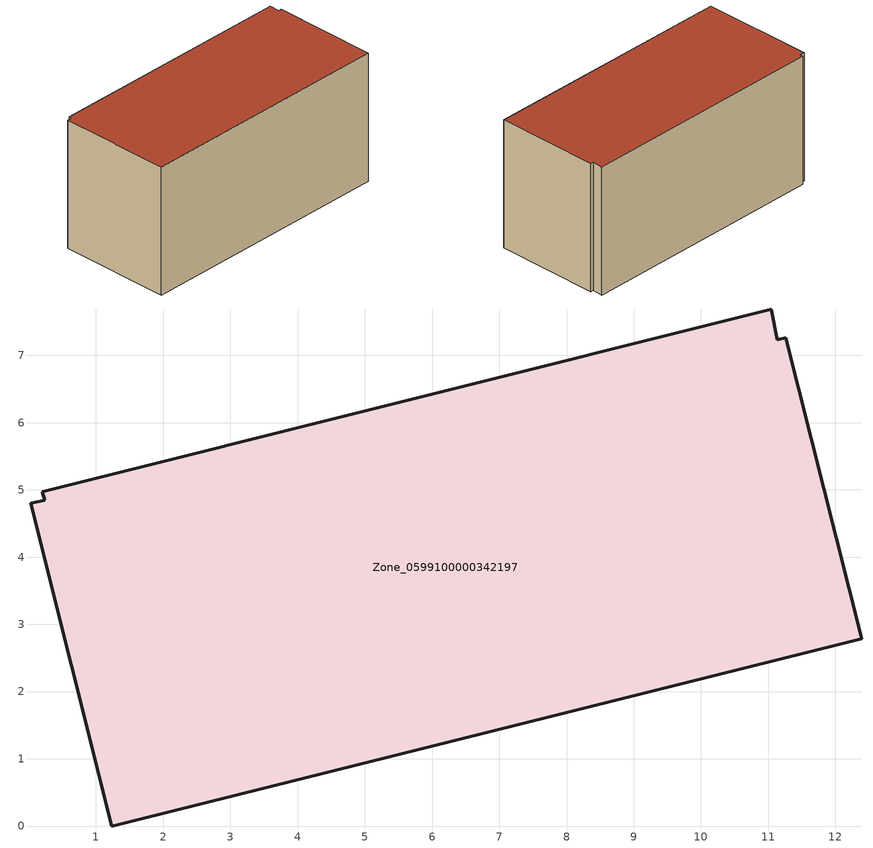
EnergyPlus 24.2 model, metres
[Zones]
Zone_0599100000342197
 floor ground (C_G): 11.04,7.69 11.13,7.24 11.26,7.27 12.39,2.79 1.24,0 0.03,4.8 0.24,4.84 0.2,4.97 z0
 wall outside (C_F): 12.39,2.79 11.26,7.27 11.13,7.24 11.04,7.69 0.2,4.97 0.24,4.84 0.03,4.8 1.24,0 12.39,2.79 z0:5.78
 roof outside (C_R): 11.13,7.24 11.04,7.69 0.2,4.97 0.24,4.84 0.03,4.8 1.24,0 12.39,2.79 11.26,7.27 z5.78
[BUILDING]
Pand.0599100000342197: North Axis=0; Terrain=City; Loads Convergence Tolerance Value=0.04; Temperature Convergence Tolerance Value=0.4; Solar Distribution=FullExterior; Maximum Number of Warmup Days=25; Minimum Number of Warmup Days=1
[Site:Location]
Rotterdam.The.Hague.AP_ZH_NLD Design_Conditions: Latitude=51.96; Longitude=4.45; Time Zone=1; Elevation=-4.5
[SITE:GROUNDTEMPERATURE:BUILDINGSURFACE]
18, 18, 18, 18, 18, 18, 18, 18, 18, 18, 18, 18
[MATERIAL] Thermal Absorptance=0.9; Solar Absorptance=0.7; Visible Absorptance=0.7
Name | Roughness | Thickness | Conductivity | Density | Specific Heat
G.TC.1992-2005 | MediumSmooth | 0.15 | 0.06 | 540 | 1210
F.TC.1992-2005 | Rough | 0.3 | 0.12 | 1920 | 840
R.TC.1992-2005 | MediumRough | 0.2 | 0.08 | 1500 | 1000
[CONSTRUCTION]
C_G: G.TC.1992-2005
C_F: F.TC.1992-2005
C_R: R.TC.1992-2005
[ZONE]
Zone_0599100000342197: Type=1; Multiplier=1; Ceiling Height=Autocalculate; Volume=Autocalculate; Floor Area=autocalculate; Part of Total Floor Area=Yes
[ZONEINFILTRATION:DESIGNFLOWRATE]
Infil_Zone_0599100000342197: Zone or ZoneList or Space or SpaceList=Zone_0599100000342197; Schedule=AlwaysOn; Design Flow Rate Calculation Method=Flow/Area; Flow Rate per Floor Area=0.0015; Constant Term Coefficient=1; Temperature Term Coefficient=0; Velocity Term Coefficient=0; Velocity Squared Term Coefficient=0
[HVACTEMPLATE:ZONE:IDEALLOADSAIRSYSTEM]
Zone_0599100000342197: Maximum Heating Supply Air Temperature=50; Minimum Cooling Supply Air Temperature=13; Maximum Heating Supply Air Humidity Ratio=0.0156; Minimum Cooling Supply Air Humidity Ratio=0.0077; Heating Limit=NoLimit; Cooling Limit=NoLimit; Dehumidification Control Type=ConstantSensibleHeatRatio; Cooling Sensible Heat Ratio=0.7; Dehumidification Setpoint=60; Humidification Control Type=None; Humidification Setpoint=30; Outdoor Air Method=None; Outdoor Air Flow Rate per Person=0.00944; Outdoor Air Flow Rate per Zone Floor Area=0; Outdoor Air Flow Rate per Zone=0; Demand Controlled Ventilation Type=None; Outdoor Air Economizer Type=NoEconomizer; Heat Recovery Type=None; Sensible Heat Recovery Effectiveness=0.7; Latent Heat Recovery Effectiveness=0.65
[ZONECONTROL:THERMOSTAT]
ThermostatControl_Zone_0599100000342197: Zone or ZoneList=Zone_0599100000342197; Control Type Schedule=DualSetpointControlType; Control 1=Thermostat_Zone_0599100000342197; Temperature Difference Between Cutout And Setpoint=0
[THERMOSTATSETPOINT:DUALSETPOINT]
Thermostat_Zone_0599100000342197: Heating Setpoint Temperature Schedule=HeatingSetpoint_Zone_0599100000342197; Cooling Setpoint Temperature Schedule=CoolingSetpoint_Zone_0599100000342197
[SCHEDULE:COMPACT]
HeatingSetpoint_Zone_0599100000342197: Through: 12/31, For: AllDays, Until: 24:00, 21
CoolingSetpoint_Zone_0599100000342197: Through: 12/31, For: AllDays, Until: 24:00, 24
DualSetpointControlType: Through: 12/31, For: AllDays, Until: 24:00, 4
AlwaysOn: Through: 12/31, For: AllDays, Until: 24:00, 1
